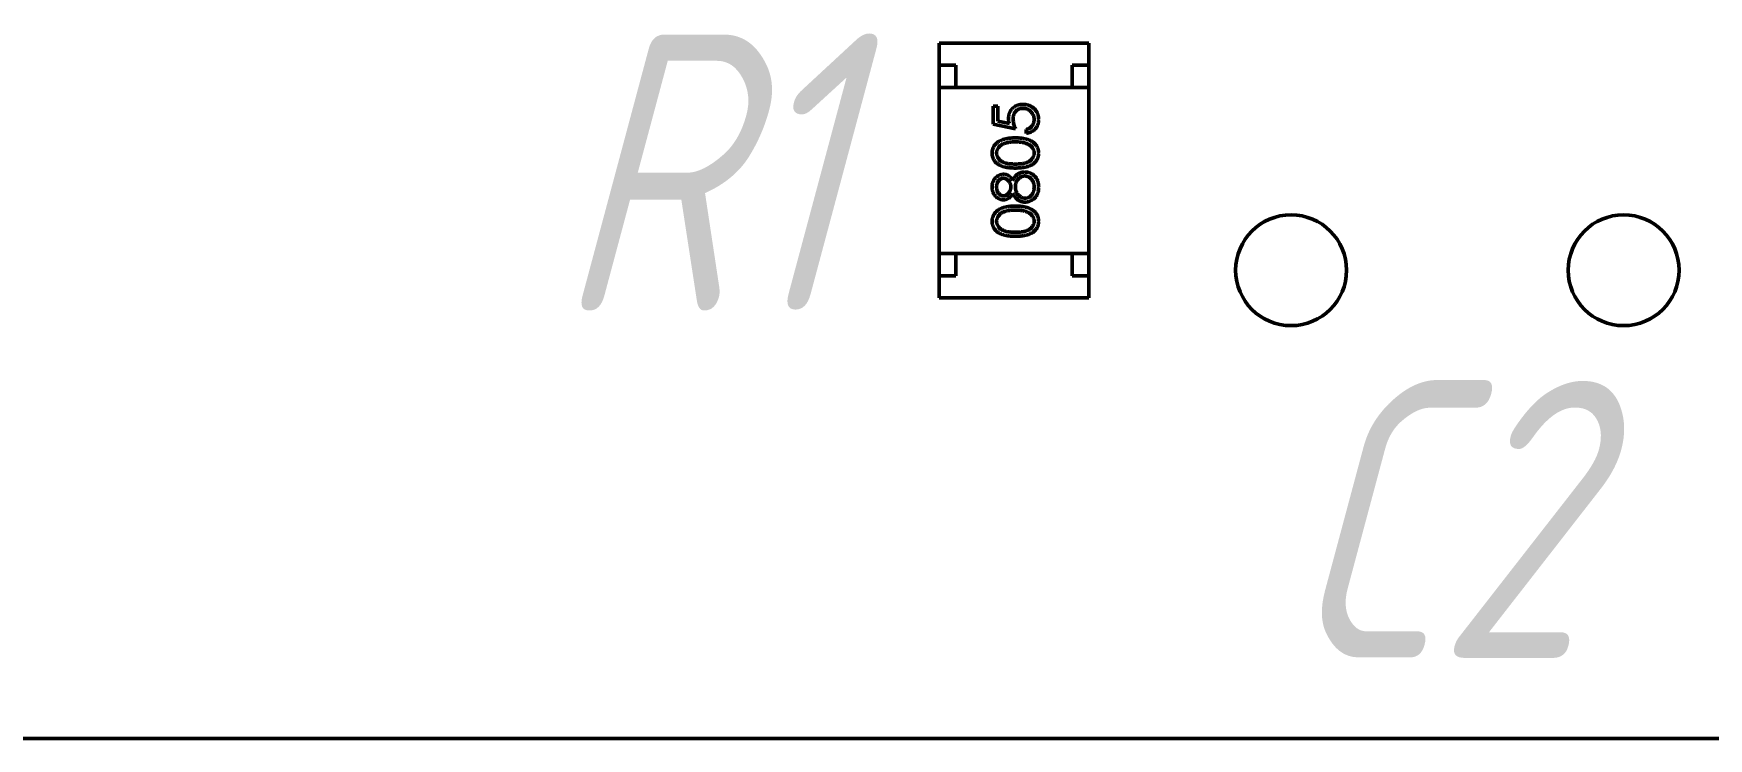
# Model space of a CAD drawing. Header units: millimetres. Extents: x -194 to 1085, y -28 to 392.
# Drawn here: x 702.82 to 733.04, y 227.67 to 240.4 of the extents above; entities that cross this region are included whole.
import ezdxf

# ---------------------------------------------------------------- set-up
doc = ezdxf.new("R2010")
doc.units = ezdxf.units.MM
doc.layers.add('Tonk', color=7, linetype='Continuous', lineweight=15)
doc.layers.add('Видимый контур (ГОСТ)', color=7, linetype='Continuous', lineweight=50)
doc.styles.get("Standard").update_dxf_attribs({"font": '', "width": 0.8, "oblique": 15})
doc.styles.get('Standard').set_extended_font_data('GOST type B')

msp = doc.modelspace()

# ---------------------------------------------------------------- linework, layer by layer
at = {"layer": 'Видимый контур (ГОСТ)'}
for p, q in [((721.85783, 240.22609), (719.15783, 240.22609)), ((719.15783, 240.22609), (719.15783, 239.82609)), ((721.85783, 240.22609), (721.85783, 239.82609)), ((719.15783, 239.82609), (719.15783, 239.42609)), ((719.45783, 239.82609), (719.15783, 239.82609)), ((719.45783, 239.42609), (719.45783, 239.82609)), ((721.55783, 239.82609), (721.55783, 239.42609)), ((721.85783, 239.82609), (721.55783, 239.82609)), ((721.85783, 239.42609), (721.85783, 239.82609)), ((719.15783, 239.42609), (721.85783, 239.42609)), ((719.15783, 239.42609), (719.15783, 236.42609)), ((721.55783, 239.42609), (719.45783, 239.42609)), ((721.85783, 239.42609), (721.85783, 236.42609)), ((720.13348, 238.76137), (720.13348, 239.08958)), ((720.13348, 239.08958), (720.21553, 239.08958)), ((720.21553, 239.08958), (720.21553, 238.81746)), ((720.53348, 238.67932), (720.13348, 238.76137)), ((720.21553, 238.81746), (720.42595, 238.77435)), ((720.72835, 238.59727), (720.72835, 238.66907)), ((719.15783, 236.42609), (719.15783, 236.02609)), ((719.15783, 236.42609), (721.85783, 236.42609)), ((721.55783, 236.42609), (719.45783, 236.42609)), ((719.45783, 236.02609), (719.45783, 236.42609)), ((721.55783, 236.42609), (721.55783, 236.02609)), ((721.85783, 236.02609), (721.85783, 236.42609)), ((719.15783, 235.62609), (719.15783, 236.02609)), ((719.15783, 236.02609), (719.45783, 236.02609)), ((721.55783, 236.02609), (721.85783, 236.02609)), ((721.85783, 235.62609), (721.85783, 236.02609)), ((721.85783, 235.62609), (719.15783, 235.62609)), ((810.99385, 227.6761), (603.87784, 227.6741))]:
    msp.add_line(p, q, dxfattribs=at)
for centre in [(725.50784, 236.1261), (731.50784, 236.1261)]:
    msp.add_circle(centre, 1, dxfattribs=at)
for points, knots in [([(720.4104, 238.86859), (720.4106, 238.87752), (720.41098, 238.89508), (720.41463, 238.92078), (720.42037, 238.94532), (720.4284, 238.96863), (720.43867, 238.99077), (720.45149, 239.01153), (720.46647, 239.03123), (720.48369, 239.0495), (720.50264, 239.06608), (720.52302, 239.08065), (720.54463, 239.09303), (720.56767, 239.10299), (720.59189, 239.11094), (720.61754, 239.11623), (720.64439, 239.11975), (720.66274, 239.12015), (720.6721, 239.12035)], [0, 0, 0, 0, 0.06580765, 0.12939427, 0.19089406, 0.25128107, 0.31081496, 0.37037099, 0.43076826, 0.49288125, 0.55510395, 0.61606705, 0.67725603, 0.73825981, 0.80076213, 0.86477758, 0.93104529, 1, 1, 1, 1]), ([(720.66906, 239.04855), (720.66264, 239.0484), (720.65008, 239.04811), (720.6317, 239.0457), (720.61431, 239.04151), (720.59783, 239.0357), (720.58224, 239.02833), (720.56752, 239.01931), (720.55386, 239.00849), (720.54127, 238.99612), (720.52965, 238.98258), (720.51974, 238.96762), (720.51141, 238.95156), (720.50421, 238.93459), (720.49905, 238.91631), (720.49517, 238.89709), (720.49293, 238.8767), (720.49261, 238.86277), (720.49245, 238.8556)], [0, 0, 0, 0, 0.06535138, 0.12791603, 0.18836021, 0.24721608, 0.30563013, 0.36376984, 0.42266091, 0.48268729, 0.54330022, 0.60411796, 0.66496489, 0.72741349, 0.79146763, 0.85805544, 0.92703681, 1, 1, 1, 1]), ([(720.87194, 238.84551), (720.87175, 238.85236), (720.87138, 238.86584), (720.86854, 238.88568), (720.86416, 238.90484), (720.85761, 238.92312), (720.84964, 238.94085), (720.83942, 238.95758), (720.82766, 238.97378), (720.81419, 238.98897), (720.79934, 239.00287), (720.78346, 239.01516), (720.76651, 239.02539), (720.74881, 239.03402), (720.73014, 239.04057), (720.71059, 239.04524), (720.69013, 239.04798), (720.67617, 239.04836), (720.66906, 239.04855)], [0, 0, 0, 0, 0.0642073, 0.12642469, 0.18768028, 0.24821642, 0.30830506, 0.36966099, 0.43169855, 0.49594689, 0.55975802, 0.62229541, 0.68391064, 0.74509241, 0.80674023, 0.86908662, 0.93329, 1, 1, 1, 1]), ([(720.6721, 239.12035), (720.67862, 239.1202), (720.69157, 239.11989), (720.7108, 239.11836), (720.72963, 239.1154), (720.74805, 239.11143), (720.76603, 239.10628), (720.78363, 239.10004), (720.80072, 239.09241), (720.81748, 239.08404), (720.83353, 239.07461), (720.84853, 239.06414), (720.86272, 239.05309), (720.87595, 239.04119), (720.88812, 239.02835), (720.89931, 239.01471), (720.9097, 239.00038), (720.91888, 238.98514), (720.92733, 238.96934), (720.93426, 238.95274), (720.94046, 238.93572), (720.9454, 238.91804), (720.94927, 238.89973), (720.9519, 238.88077), (720.95381, 238.86125), (720.95393, 238.84802), (720.95399, 238.84134)], [0, 0, 0, 0, 0.04401447, 0.08743412, 0.1301184, 0.17255369, 0.21455476, 0.25629809, 0.29843823, 0.340849, 0.38271519, 0.42392405, 0.46424624, 0.50407367, 0.54386191, 0.58356672, 0.62309432, 0.66322906, 0.70355126, 0.74393789, 0.78454125, 0.82575011, 0.86775736, 0.91074516, 0.95491445, 1, 1, 1, 1]), ([(720.42595, 238.77435), (720.42361, 238.78282), (720.41908, 238.79923), (720.41405, 238.82345), (720.41102, 238.84645), (720.4106, 238.86137), (720.4104, 238.86859)], [0, 0, 0, 0, 0.27506837, 0.53290146, 0.77397346, 1, 1, 1, 1]), ([(720.49245, 238.8556), (720.49274, 238.84243), (720.49331, 238.81546), (720.51208, 238.73497), (720.52659, 238.69725), (720.53348, 238.67932)], [0, 0, 0, 0, 0.00197624802, 0.00197624802, 0.00394007396, 0.00394007396, 0.00394007396, 0.00394007396]), ([(720.72835, 238.66907), (720.73598, 238.67083), (720.75064, 238.67423), (720.77125, 238.68168), (720.7896, 238.69079), (720.80596, 238.70163), (720.82023, 238.71455), (720.83294, 238.7293), (720.84441, 238.74584), (720.85397, 238.76422), (720.86212, 238.7836), (720.86755, 238.80389), (720.87137, 238.82453), (720.87175, 238.83849), (720.87194, 238.84551)], [0, 0, 0, 0, 0.09468725, 0.18199416, 0.26437695, 0.34217986, 0.41861761, 0.49650908, 0.57736909, 0.66151059, 0.74673255, 0.83125798, 0.91520562, 1, 1, 1, 1]), ([(720.95399, 238.84134), (720.95384, 238.83337), (720.95352, 238.81769), (720.95027, 238.79471), (720.94562, 238.77261), (720.93862, 238.75155), (720.92984, 238.73135), (720.91875, 238.71228), (720.90619, 238.69386), (720.89136, 238.67682), (720.87515, 238.66102), (720.85756, 238.64687), (720.83888, 238.63427), (720.81901, 238.62341), (720.79802, 238.61416), (720.77582, 238.60689), (720.75253, 238.60102), (720.7365, 238.59853), (720.72835, 238.59727)], [0, 0, 0, 0, 0.06542114, 0.12870837, 0.19023614, 0.2507244, 0.31063718, 0.37076641, 0.43161474, 0.49352297, 0.55588346, 0.61734237, 0.67866804, 0.74071136, 0.80298536, 0.86680258, 0.93234717, 1, 1, 1, 1]), ([(720.11297, 238.2391), (720.11308, 238.24546), (720.1133, 238.25811), (720.11543, 238.27682), (720.11897, 238.29509), (720.12398, 238.31286), (720.13019, 238.33026), (720.13799, 238.34716), (720.14706, 238.36366), (720.15771, 238.37951), (720.16959, 238.39487), (720.18303, 238.40938), (720.19787, 238.42302), (720.21397, 238.43597), (720.23164, 238.44787), (720.25056, 238.4592), (720.27107, 238.46934), (720.29282, 238.47911), (720.31643, 238.48754), (720.34175, 238.49515), (720.36908, 238.50129), (720.39828, 238.50641), (720.42946, 238.51037), (720.46255, 238.51326), (720.49757, 238.51479), (720.52151, 238.51507), (720.5338, 238.51522)], [0, 0, 0, 0, 0.03378812, 0.06719393, 0.09986241, 0.13256661, 0.16515117, 0.19791319, 0.231319, 0.26508328, 0.29925531, 0.33439857, 0.36994282, 0.40628356, 0.44406382, 0.48299771, 0.52335445, 0.56553659, 0.60961292, 0.65639081, 0.70588549, 0.7583245, 0.81383178, 0.87279456, 0.93472223, 1, 1, 1, 1]), ([(720.53348, 238.44343), (720.52386, 238.4433), (720.50505, 238.44305), (720.47751, 238.44211), (720.45134, 238.43968), (720.42645, 238.43699), (720.40296, 238.43301), (720.38069, 238.42872), (720.3599, 238.42296), (720.34028, 238.41681), (720.32204, 238.40977), (720.3051, 238.40202), (720.28938, 238.39374), (720.27491, 238.38474), (720.26165, 238.37515), (720.24985, 238.36469), (720.23914, 238.35378), (720.22692, 238.33851), (720.21446, 238.31852), (720.203, 238.29364), (720.19641, 238.26775), (720.19548, 238.25024), (720.19502, 238.2415)], [0, 0, 0, 0, 0.0656812, 0.12848646, 0.18817513, 0.24510613, 0.29944842, 0.35082294, 0.39994168, 0.44667174, 0.49125453, 0.53337634, 0.57385275, 0.61252631, 0.64959714, 0.68553204, 0.72010579, 0.75383766, 0.81892542, 0.88049346, 0.94031133, 1, 1, 1, 1]), ([(720.7346, 238.41314), (720.72746, 238.41555), (720.71297, 238.42045), (720.69049, 238.42676), (720.6669, 238.43173), (720.64234, 238.4362), (720.61664, 238.43925), (720.58988, 238.44171), (720.56202, 238.44315), (720.5431, 238.44333), (720.53348, 238.44343)], [0, 0, 0, 0, 0.11058834, 0.22454175, 0.34250349, 0.4643241, 0.59075603, 0.72222748, 0.85884284, 1, 1, 1, 1]), ([(720.5338, 238.51522), (720.54603, 238.51507), (720.56987, 238.51478), (720.60474, 238.51328), (720.63765, 238.51032), (720.66869, 238.50661), (720.69773, 238.50148), (720.72488, 238.49517), (720.75023, 238.48816), (720.7736, 238.47952), (720.79531, 238.47005), (720.81557, 238.45975), (720.83458, 238.44872), (720.85218, 238.4367), (720.8685, 238.42389), (720.88324, 238.41001), (720.89676, 238.39545), (720.9088, 238.38005), (720.91933, 238.36395), (720.92875, 238.3475), (720.93635, 238.33041), (720.94287, 238.31306), (720.94785, 238.2952), (720.9513, 238.27686), (720.95372, 238.25813), (720.9539, 238.24546), (720.95399, 238.2391)], [0, 0, 0, 0, 0.06506329, 0.12677317, 0.18551576, 0.24076468, 0.2929798, 0.34225037, 0.38891929, 0.43277566, 0.47462843, 0.51477469, 0.55360589, 0.59142641, 0.62802812, 0.66380363, 0.69898434, 0.73359149, 0.76762847, 0.80120835, 0.83426384, 0.86698069, 0.89971974, 0.93270191, 0.96617588, 1, 1, 1, 1]), ([(720.5338, 237.97163), (720.52098, 237.97171), (720.49607, 237.97185), (720.45978, 237.97347), (720.42573, 237.97616), (720.39393, 237.97985), (720.36436, 237.98434), (720.3371, 237.99033), (720.31204, 237.99715), (720.28908, 238.00504), (720.26792, 238.01396), (720.24816, 238.02365), (720.22985, 238.03453), (720.21267, 238.04595), (720.19692, 238.05839), (720.18238, 238.07148), (720.16937, 238.08575), (720.15752, 238.10071), (720.14713, 238.11648), (720.13798, 238.13263), (720.13016, 238.14926), (720.12402, 238.16642), (720.11894, 238.18395), (720.11547, 238.20191), (720.11328, 238.22035), (720.11307, 238.23279), (720.11297, 238.2391)], [0, 0, 0, 0, 0.06859462, 0.13324604, 0.19431259, 0.25127922, 0.30451344, 0.35423491, 0.40048059, 0.44341075, 0.48401487, 0.5232523, 0.56104237, 0.59790024, 0.63351849, 0.66831435, 0.70249567, 0.73668535, 0.77029317, 0.80343726, 0.83591295, 0.86846025, 0.90084654, 0.93346652, 0.96625758, 1, 1, 1, 1]), ([(720.19502, 238.2415), (720.19548, 238.23265), (720.19641, 238.21494), (720.20297, 238.18878), (720.2144, 238.16371), (720.22696, 238.14377), (720.23893, 238.12848), (720.2493, 238.11772), (720.26065, 238.10763), (720.27308, 238.09833), (720.28645, 238.08963), (720.30084, 238.08163), (720.31635, 238.07443), (720.33295, 238.06778), (720.35114, 238.06194), (720.3712, 238.05711), (720.39325, 238.05266), (720.41741, 238.04951), (720.44353, 238.0467), (720.47171, 238.0449), (720.5019, 238.0435), (720.52274, 238.04345), (720.53348, 238.04343)], [0, 0, 0, 0, 0.06038662, 0.12088325, 0.18275462, 0.24781103, 0.2812991, 0.31508762, 0.3497024, 0.38485658, 0.4209662, 0.45851119, 0.49717472, 0.53760205, 0.58050302, 0.62746754, 0.67838821, 0.73398322, 0.7937467, 0.85771367, 0.92669786, 1, 1, 1, 1]), ([(720.53348, 238.04343), (720.54417, 238.04345), (720.5649, 238.04351), (720.59504, 238.04489), (720.62315, 238.04678), (720.64926, 238.04921), (720.6733, 238.05282), (720.69542, 238.05687), (720.7155, 238.06179), (720.73369, 238.06762), (720.7503, 238.07426), (720.76575, 238.0815), (720.78023, 238.08929), (720.79361, 238.098), (720.80593, 238.10749), (720.81741, 238.11754), (720.82765, 238.12853), (720.83993, 238.14373), (720.85262, 238.1638), (720.86367, 238.18908), (720.87062, 238.21507), (720.8715, 238.2327), (720.87194, 238.2415)], [0, 0, 0, 0, 0.07295107, 0.14158369, 0.20592646, 0.26530136, 0.32059723, 0.3718165, 0.41878977, 0.46169873, 0.50213358, 0.54080432, 0.57818053, 0.61429687, 0.64967824, 0.68429946, 0.71835895, 0.75208086, 0.81765244, 0.87972208, 0.93996556, 1, 1, 1, 1]), ([(720.95399, 238.2391), (720.95389, 238.23279), (720.95368, 238.22035), (720.9515, 238.20191), (720.94801, 238.18402), (720.94311, 238.16658), (720.93712, 238.1495), (720.92931, 238.13303), (720.92032, 238.11696), (720.91008, 238.10135), (720.89835, 238.08649), (720.88538, 238.0723), (720.87083, 238.05912), (720.85495, 238.04687), (720.83788, 238.03521), (720.81938, 238.0245), (720.79953, 238.01458), (720.7782, 238.00552), (720.75508, 237.99749), (720.72991, 237.99039), (720.70245, 237.98479), (720.67294, 237.97999), (720.64124, 237.97612), (720.60734, 237.97348), (720.57126, 237.97185), (720.54652, 237.97171), (720.5338, 237.97163)], [0, 0, 0, 0, 0.03378715, 0.06662166, 0.09928488, 0.13136117, 0.16358519, 0.19610393, 0.22890225, 0.26215806, 0.29599122, 0.33021785, 0.36505983, 0.40095074, 0.43762038, 0.47570753, 0.51538069, 0.55641354, 0.59976483, 0.64642416, 0.69643144, 0.74978152, 0.80657331, 0.86743553, 0.93188675, 1, 1, 1, 1]), ([(720.87194, 238.2415), (720.87158, 238.25036), (720.87085, 238.26806), (720.86381, 238.29392), (720.85319, 238.31902), (720.84063, 238.3387), (720.82867, 238.35366), (720.81847, 238.36439), (720.80705, 238.37423), (720.79473, 238.38357), (720.78127, 238.39213), (720.76674, 238.39991), (720.7511, 238.40702), (720.74018, 238.41107), (720.7346, 238.41314)], [0, 0, 0, 0, 0.1128134, 0.22539388, 0.33959481, 0.45967541, 0.52173519, 0.58392584, 0.64817414, 0.71388104, 0.78100445, 0.85145093, 0.92405069, 1, 1, 1, 1]), ([(720.11297, 237.63173), (720.1133, 237.6419), (720.11395, 237.66196), (720.11939, 237.69144), (720.12847, 237.71965), (720.14079, 237.74649), (720.15596, 237.77148), (720.17434, 237.79357), (720.19494, 237.81307), (720.21801, 237.8292), (720.24239, 237.8425), (720.26791, 237.85175), (720.294, 237.85769), (720.31165, 237.85844), (720.3205, 237.85881)], [0, 0, 0, 0, 0.08940971, 0.17630576, 0.2626259, 0.34944573, 0.43549826, 0.51892813, 0.60135466, 0.68425642, 0.76580674, 0.84487687, 0.92227979, 1, 1, 1, 1]), ([(720.3205, 237.85881), (720.32918, 237.85848), (720.34623, 237.85784), (720.37108, 237.85242), (720.39435, 237.8433), (720.41631, 237.83084), (720.43656, 237.81461), (720.45535, 237.79481), (720.47284, 237.77161), (720.48271, 237.75418), (720.48781, 237.74519)], [0, 0, 0, 0, 0.12190404, 0.23941261, 0.3554101, 0.47209073, 0.59285898, 0.71870347, 0.85489238, 1, 1, 1, 1]), ([(720.48781, 237.74519), (720.49122, 237.75174), (720.49788, 237.76451), (720.5086, 237.7827), (720.5199, 237.79932), (720.53125, 237.81484), (720.54307, 237.82898), (720.55542, 237.84158), (720.56799, 237.85296), (720.58099, 237.86289), (720.59439, 237.87162), (720.60821, 237.87916), (720.62244, 237.88561), (720.63722, 237.89073), (720.65234, 237.89494), (720.668, 237.89783), (720.68409, 237.89939), (720.69496, 237.89969), (720.70047, 237.89984)], [0, 0, 0, 0, 0.07952483, 0.15509998, 0.22721982, 0.2959105, 0.36205588, 0.42552012, 0.48581272, 0.54449471, 0.60145964, 0.65784059, 0.71397447, 0.76946795, 0.82612997, 0.88288536, 0.94070088, 1, 1, 1, 1]), ([(720.70047, 237.89984), (720.70817, 237.89966), (720.72342, 237.89931), (720.74592, 237.89627), (720.76777, 237.89172), (720.78897, 237.88507), (720.8094, 237.87645), (720.82908, 237.86583), (720.84833, 237.8538), (720.86018, 237.84415), (720.86617, 237.83926)], [0, 0, 0, 0, 0.12815819, 0.25367314, 0.37732531, 0.49938455, 0.62291837, 0.74583939, 0.87139529, 1, 1, 1, 1]), ([(720.86617, 237.83926), (720.87317, 237.8329), (720.88706, 237.82025), (720.90511, 237.79858), (720.92028, 237.77481), (720.93264, 237.74901), (720.94226, 237.72127), (720.94917, 237.69157), (720.95313, 237.65988), (720.9537, 237.63809), (720.95399, 237.62692)], [0, 0, 0, 0, 0.11928345, 0.23709288, 0.35479604, 0.4745763, 0.59746007, 0.72492615, 0.8588832, 1, 1, 1, 1]), ([(720.31826, 237.39727), (720.30973, 237.39765), (720.29259, 237.3984), (720.26708, 237.40447), (720.24203, 237.41437), (720.21755, 237.42784), (720.19448, 237.44462), (720.17378, 237.46474), (720.15565, 237.48774), (720.14043, 237.51349), (720.12805, 237.5412), (720.11951, 237.57044), (720.11392, 237.60069), (720.11329, 237.62128), (720.11297, 237.63173)], [0, 0, 0, 0, 0.07405843, 0.14887035, 0.22666767, 0.30773476, 0.3911572, 0.47392936, 0.55792775, 0.64498929, 0.73336406, 0.82109204, 0.90928721, 1, 1, 1, 1]), ([(720.31778, 237.78702), (720.31397, 237.78689), (720.30643, 237.78665), (720.29529, 237.78466), (720.2844, 237.78138), (720.27368, 237.77693), (720.26327, 237.77108), (720.25301, 237.76413), (720.24313, 237.7557), (720.23341, 237.74624), (720.22441, 237.73551), (720.21649, 237.72353), (720.20977, 237.71037), (720.20431, 237.69602), (720.2002, 237.68053), (720.19713, 237.66399), (720.1954, 237.64624), (720.19515, 237.63403), (720.19502, 237.62772)], [0, 0, 0, 0, 0.05090244, 0.10103404, 0.15108382, 0.20306199, 0.25624843, 0.31084671, 0.3687691, 0.43001504, 0.49251965, 0.55604872, 0.62199568, 0.69019237, 0.76138485, 0.83635622, 0.91548701, 1, 1, 1, 1]), ([(720.19502, 237.62772), (720.19517, 237.62211), (720.19546, 237.61113), (720.19698, 237.59503), (720.19994, 237.57972), (720.20388, 237.56505), (720.2092, 237.5512), (720.21547, 237.538), (720.22308, 237.52566), (720.23162, 237.51404), (720.24101, 237.50359), (720.2508, 237.49431), (720.26117, 237.4866), (720.27187, 237.48005), (720.28321, 237.4753), (720.29485, 237.47174), (720.30694, 237.46934), (720.3152, 237.46916), (720.31938, 237.46907)], [0, 0, 0, 0, 0.07524331, 0.14720881, 0.21644709, 0.28402504, 0.35065545, 0.41503132, 0.47962983, 0.54465163, 0.60804424, 0.66782757, 0.72511425, 0.78099171, 0.835527, 0.88943815, 0.94407209, 1, 1, 1, 1]), ([(720.45143, 237.6306), (720.45123, 237.6374), (720.45083, 237.65094), (720.44714, 237.67089), (720.44133, 237.69028), (720.43339, 237.70892), (720.42342, 237.72632), (720.41148, 237.74182), (720.39785, 237.75531), (720.38274, 237.76663), (720.36666, 237.77541), (720.35052, 237.78225), (720.33415, 237.78624), (720.32319, 237.78676), (720.31778, 237.78702)], [0, 0, 0, 0, 0.08968994, 0.17849401, 0.26683775, 0.35655818, 0.44533425, 0.53080584, 0.61407622, 0.69770709, 0.77914195, 0.85535359, 0.92855682, 1, 1, 1, 1]), ([(720.31938, 237.46907), (720.32356, 237.46922), (720.33181, 237.46953), (720.34401, 237.47194), (720.35599, 237.47551), (720.36747, 237.48115), (720.37886, 237.48791), (720.38987, 237.49625), (720.40053, 237.50619), (720.41076, 237.51739), (720.42033, 237.5296), (720.42865, 237.54254), (720.4356, 237.55603), (720.44139, 237.56995), (720.44589, 237.58444), (720.44909, 237.5994), (720.45107, 237.61485), (720.45131, 237.62531), (720.45143, 237.6306)], [0, 0, 0, 0, 0.05456395, 0.1078262, 0.16192371, 0.2175097, 0.27449833, 0.33481476, 0.39755495, 0.46475458, 0.53290121, 0.60009721, 0.66535416, 0.73108363, 0.79688349, 0.86329159, 0.93083122, 1, 1, 1, 1]), ([(720.70191, 237.82804), (720.69645, 237.82783), (720.68569, 237.82743), (720.66974, 237.82483), (720.65434, 237.82028), (720.63929, 237.81404), (720.62489, 237.80572), (720.61079, 237.79593), (720.59736, 237.78411), (720.5845, 237.77076), (720.57261, 237.75621), (720.56209, 237.74074), (720.55324, 237.72448), (720.54603, 237.70745), (720.54037, 237.6897), (720.53641, 237.67124), (720.53392, 237.65204), (720.53363, 237.639), (720.53348, 237.63237)], [0, 0, 0, 0, 0.05733943, 0.11306333, 0.16918145, 0.22577456, 0.2838263, 0.34345428, 0.40590696, 0.47139226, 0.53800283, 0.60306356, 0.66760183, 0.73222544, 0.79700481, 0.86304799, 0.93035699, 1, 1, 1, 1]), ([(720.53348, 237.63237), (720.53361, 237.62525), (720.53385, 237.6113), (720.53662, 237.59085), (720.54046, 237.57123), (720.5463, 237.55249), (720.55389, 237.53466), (720.56302, 237.51762), (720.57381, 237.50152), (720.58612, 237.48657), (720.59939, 237.47292), (720.61344, 237.46094), (720.62801, 237.45077), (720.64327, 237.44258), (720.65892, 237.43586), (720.67533, 237.43144), (720.6922, 237.42861), (720.70366, 237.42823), (720.70944, 237.42804)], [0, 0, 0, 0, 0.07126869, 0.13981179, 0.20649743, 0.27153524, 0.33608183, 0.40052839, 0.46498384, 0.53005031, 0.59442341, 0.65558271, 0.71484911, 0.77211506, 0.82899921, 0.88512216, 0.94207935, 1, 1, 1, 1]), ([(720.87194, 237.62772), (720.8718, 237.63521), (720.87152, 237.64979), (720.86905, 237.67107), (720.86513, 237.69115), (720.85942, 237.70999), (720.85246, 237.7278), (720.84351, 237.74429), (720.83333, 237.75988), (720.82125, 237.77379), (720.80834, 237.78646), (720.79467, 237.7975), (720.78062, 237.8071), (720.76586, 237.81462), (720.75069, 237.82064), (720.73496, 237.82497), (720.71861, 237.82763), (720.70753, 237.8279), (720.70191, 237.82804)], [0, 0, 0, 0, 0.07655893, 0.14916135, 0.21882685, 0.28556714, 0.35031311, 0.41412515, 0.47717916, 0.54036802, 0.60220239, 0.66203365, 0.71993441, 0.77590743, 0.83111486, 0.88666745, 0.94255236, 1, 1, 1, 1]), ([(720.95399, 237.62692), (720.95373, 237.61617), (720.95322, 237.59526), (720.94974, 237.56483), (720.94366, 237.53646), (720.93533, 237.50998), (720.92449, 237.48557), (720.911, 237.46329), (720.89541, 237.44282), (720.87726, 237.42477), (720.85781, 237.40875), (720.83776, 237.39468), (720.81708, 237.38298), (720.7961, 237.37308), (720.77451, 237.3655), (720.75243, 237.36025), (720.7299, 237.35691), (720.71469, 237.35647), (720.70704, 237.35625)], [0, 0, 0, 0, 0.07855643, 0.15286284, 0.22355969, 0.29037494, 0.35540307, 0.41829116, 0.48038856, 0.54307262, 0.60492394, 0.66439831, 0.72194255, 0.77837489, 0.83382994, 0.88886124, 0.94408894, 1, 1, 1, 1]), ([(720.70944, 237.42804), (720.71663, 237.42835), (720.73088, 237.42897), (720.75195, 237.43387), (720.77234, 237.44175), (720.79189, 237.45272), (720.81017, 237.46632), (720.8261, 237.48303), (720.84025, 237.50183), (720.8517, 237.52335), (720.86084, 237.54685), (720.86714, 237.57233), (720.87131, 237.59943), (720.87173, 237.61814), (720.87194, 237.62772)], [0, 0, 0, 0, 0.07489821, 0.14859629, 0.22447123, 0.30232274, 0.38191862, 0.4611487, 0.54241712, 0.62671608, 0.71459683, 0.80490292, 0.90012725, 1, 1, 1, 1]), ([(720.11297, 237.00833), (720.11308, 237.01469), (720.1133, 237.02734), (720.11543, 237.04605), (720.11897, 237.06432), (720.12398, 237.08209), (720.13019, 237.09949), (720.13799, 237.11639), (720.14706, 237.13289), (720.15771, 237.14874), (720.16959, 237.1641), (720.18303, 237.17861), (720.19787, 237.19225), (720.21397, 237.2052), (720.23164, 237.2171), (720.25056, 237.22843), (720.27107, 237.23857), (720.29282, 237.24834), (720.31643, 237.25677), (720.34175, 237.26438), (720.36908, 237.27052), (720.39828, 237.27564), (720.42946, 237.2796), (720.46255, 237.28249), (720.49757, 237.28402), (720.52151, 237.2843), (720.5338, 237.28445)], [0, 0, 0, 0, 0.03378812, 0.06719393, 0.09986241, 0.13256661, 0.16515117, 0.19791319, 0.231319, 0.26508328, 0.29925531, 0.33439857, 0.36994282, 0.40628356, 0.44406382, 0.48299771, 0.52335445, 0.56553659, 0.60961292, 0.65639081, 0.70588549, 0.7583245, 0.81383178, 0.87279456, 0.93472223, 1, 1, 1, 1]), ([(720.48781, 237.5141), (720.48275, 237.50482), (720.47295, 237.48686), (720.45495, 237.46307), (720.43546, 237.44264), (720.41406, 237.42612), (720.39142, 237.41312), (720.36768, 237.4042), (720.34329, 237.39817), (720.32662, 237.39757), (720.31826, 237.39727)], [0, 0, 0, 0, 0.14586006, 0.2824259, 0.4108504, 0.53502942, 0.65470108, 0.77013343, 0.88455584, 1, 1, 1, 1]), ([(720.70704, 237.35625), (720.70142, 237.35638), (720.69033, 237.35664), (720.67394, 237.35845), (720.65799, 237.36135), (720.64241, 237.3653), (720.62733, 237.37064), (720.61266, 237.3771), (720.59841, 237.38462), (720.58447, 237.39333), (720.57106, 237.40346), (720.55794, 237.41492), (720.54532, 237.42796), (720.53304, 237.44242), (720.52088, 237.45813), (720.50951, 237.47552), (720.49812, 237.49411), (720.4913, 237.50732), (720.48781, 237.5141)], [0, 0, 0, 0, 0.05885359, 0.11631546, 0.17267484, 0.22878039, 0.28458036, 0.34025651, 0.39662981, 0.45350726, 0.51231819, 0.57264844, 0.63602194, 0.70236295, 0.77148306, 0.84418448, 0.92006979, 1, 1, 1, 1]), ([(720.5338, 237.28445), (720.54603, 237.2843), (720.56987, 237.28401), (720.60474, 237.28251), (720.63765, 237.27955), (720.66869, 237.27584), (720.69773, 237.27071), (720.72488, 237.2644), (720.75023, 237.25739), (720.7736, 237.24875), (720.79531, 237.23928), (720.81557, 237.22898), (720.83458, 237.21795), (720.85218, 237.20593), (720.8685, 237.19312), (720.88324, 237.17924), (720.89676, 237.16469), (720.9088, 237.14928), (720.91933, 237.13318), (720.92875, 237.11673), (720.93635, 237.09964), (720.94287, 237.08229), (720.94785, 237.06443), (720.9513, 237.04609), (720.95372, 237.02736), (720.9539, 237.01469), (720.95399, 237.00833)], [0, 0, 0, 0, 0.06506329, 0.12677317, 0.18551576, 0.24076468, 0.2929798, 0.34225037, 0.38891929, 0.43277566, 0.47462843, 0.51477469, 0.55360589, 0.59142641, 0.62802812, 0.66380363, 0.69898434, 0.73359149, 0.76762847, 0.80120835, 0.83426384, 0.86698069, 0.89971974, 0.93270191, 0.96617588, 1, 1, 1, 1]), ([(720.5338, 236.74086), (720.52098, 236.74094), (720.49607, 236.74108), (720.45978, 236.7427), (720.42573, 236.74539), (720.39393, 236.74908), (720.36436, 236.75357), (720.3371, 236.75956), (720.31204, 236.76638), (720.28908, 236.77427), (720.26792, 236.78319), (720.24816, 236.79289), (720.22985, 236.80376), (720.21267, 236.81518), (720.19692, 236.82762), (720.18238, 236.84071), (720.16937, 236.85498), (720.15752, 236.86994), (720.14713, 236.88571), (720.13798, 236.90186), (720.13016, 236.91849), (720.12402, 236.93565), (720.11894, 236.95318), (720.11547, 236.97115), (720.11328, 236.98958), (720.11307, 237.00202), (720.11297, 237.00833)], [0, 0, 0, 0, 0.06859462, 0.13324604, 0.19431259, 0.25127922, 0.30451344, 0.35423491, 0.40048059, 0.44341075, 0.48401487, 0.5232523, 0.56104237, 0.59790024, 0.63351849, 0.66831435, 0.70249567, 0.73668535, 0.77029317, 0.80343726, 0.83591295, 0.86846025, 0.90084654, 0.93346652, 0.96625758, 1, 1, 1, 1]), ([(720.53348, 237.21266), (720.52386, 237.21253), (720.50505, 237.21228), (720.47751, 237.21134), (720.45134, 237.20892), (720.42645, 237.20622), (720.40296, 237.20224), (720.38069, 237.19795), (720.3599, 237.19219), (720.34028, 237.18604), (720.32204, 237.179), (720.3051, 237.17125), (720.28938, 237.16297), (720.27491, 237.15398), (720.26165, 237.14438), (720.24985, 237.13392), (720.23914, 237.12301), (720.22692, 237.10774), (720.21446, 237.08775), (720.203, 237.06287), (720.19641, 237.03698), (720.19548, 237.01947), (720.19502, 237.01073)], [0, 0, 0, 0, 0.0656812, 0.12848646, 0.18817513, 0.24510613, 0.29944842, 0.35082294, 0.39994168, 0.44667174, 0.49125453, 0.53337634, 0.57385275, 0.61252631, 0.64959714, 0.68553204, 0.72010579, 0.75383766, 0.81892542, 0.88049346, 0.94031133, 1, 1, 1, 1]), ([(720.19502, 237.01073), (720.19548, 237.00188), (720.19641, 236.98417), (720.20297, 236.95801), (720.2144, 236.93294), (720.22696, 236.913), (720.23893, 236.89771), (720.2493, 236.88695), (720.26065, 236.87686), (720.27308, 236.86757), (720.28645, 236.85886), (720.30084, 236.85086), (720.31635, 236.84366), (720.33295, 236.83701), (720.35114, 236.83117), (720.3712, 236.82635), (720.39325, 236.82189), (720.41741, 236.81874), (720.44353, 236.81593), (720.47171, 236.81413), (720.5019, 236.81273), (720.52274, 236.81268), (720.53348, 236.81266)], [0, 0, 0, 0, 0.06038662, 0.12088325, 0.18275462, 0.24781103, 0.2812991, 0.31508762, 0.3497024, 0.38485658, 0.4209662, 0.45851119, 0.49717472, 0.53760205, 0.58050302, 0.62746754, 0.67838821, 0.73398322, 0.7937467, 0.85771367, 0.92669786, 1, 1, 1, 1]), ([(720.7346, 237.18237), (720.72746, 237.18478), (720.71297, 237.18968), (720.69049, 237.19599), (720.6669, 237.20096), (720.64234, 237.20543), (720.61664, 237.20848), (720.58988, 237.21094), (720.56202, 237.21239), (720.5431, 237.21256), (720.53348, 237.21266)], [0, 0, 0, 0, 0.11058834, 0.22454175, 0.34250349, 0.4643241, 0.59075603, 0.72222748, 0.85884284, 1, 1, 1, 1]), ([(720.53348, 236.81266), (720.54417, 236.81268), (720.5649, 236.81274), (720.59504, 236.81412), (720.62315, 236.81601), (720.64926, 236.81844), (720.6733, 236.82205), (720.69542, 236.8261), (720.7155, 236.83102), (720.73369, 236.83685), (720.7503, 236.84349), (720.76575, 236.85074), (720.78023, 236.85852), (720.79361, 236.86723), (720.80593, 236.87672), (720.81741, 236.88677), (720.82765, 236.89776), (720.83993, 236.91296), (720.85262, 236.93303), (720.86367, 236.95832), (720.87062, 236.9843), (720.8715, 237.00193), (720.87194, 237.01073)], [0, 0, 0, 0, 0.07295107, 0.14158369, 0.20592646, 0.26530136, 0.32059723, 0.3718165, 0.41878977, 0.46169873, 0.50213358, 0.54080432, 0.57818053, 0.61429687, 0.64967824, 0.68429946, 0.71835895, 0.75208086, 0.81765244, 0.87972208, 0.93996556, 1, 1, 1, 1]), ([(720.95399, 237.00833), (720.95389, 237.00202), (720.95368, 236.98958), (720.9515, 236.97114), (720.94801, 236.95325), (720.94311, 236.93581), (720.93712, 236.91874), (720.92931, 236.90226), (720.92032, 236.88619), (720.91008, 236.87058), (720.89835, 236.85572), (720.88538, 236.84153), (720.87083, 236.82836), (720.85495, 236.8161), (720.83788, 236.80444), (720.81938, 236.79373), (720.79953, 236.78381), (720.7782, 236.77475), (720.75508, 236.76672), (720.72991, 236.75962), (720.70245, 236.75402), (720.67294, 236.74922), (720.64124, 236.74535), (720.60734, 236.74271), (720.57126, 236.74108), (720.54652, 236.74094), (720.5338, 236.74086)], [0, 0, 0, 0, 0.03378715, 0.06662166, 0.09928488, 0.13136117, 0.16358519, 0.19610393, 0.22890225, 0.26215806, 0.29599122, 0.33021785, 0.36505983, 0.40095074, 0.43762038, 0.47570753, 0.51538069, 0.55641354, 0.59976483, 0.64642416, 0.69643144, 0.74978152, 0.80657331, 0.86743553, 0.93188675, 1, 1, 1, 1]), ([(720.87194, 237.01073), (720.87158, 237.01959), (720.87085, 237.03729), (720.86381, 237.06315), (720.85319, 237.08825), (720.84063, 237.10793), (720.82867, 237.1229), (720.81847, 237.13362), (720.80705, 237.14346), (720.79473, 237.1528), (720.78127, 237.16136), (720.76674, 237.16915), (720.7511, 237.17625), (720.74018, 237.1803), (720.7346, 237.18237)], [0, 0, 0, 0, 0.1128134, 0.22539388, 0.33959481, 0.45967541, 0.52173519, 0.58392584, 0.64817414, 0.71388104, 0.78100445, 0.85145093, 0.92405069, 1, 1, 1, 1])]:
    msp.add_open_spline(points, degree=3, knots=knots, dxfattribs=at)

# ---------------------------------------------------------------- texts
at = {"layer": 'Tonk', "char_height": 5, "attachment_point": 1}
for s, insert in [('R1', (712.24392, 240.39976)), ('C2', (725.38561, 234.12859))]:
    msp.add_mtext_dynamic_manual_height_columns(s, width=12.8256962, gutter_width=40, heights=[0], dxfattribs=dict(at, insert=insert))

doc.saveas('drawing.dxf')
